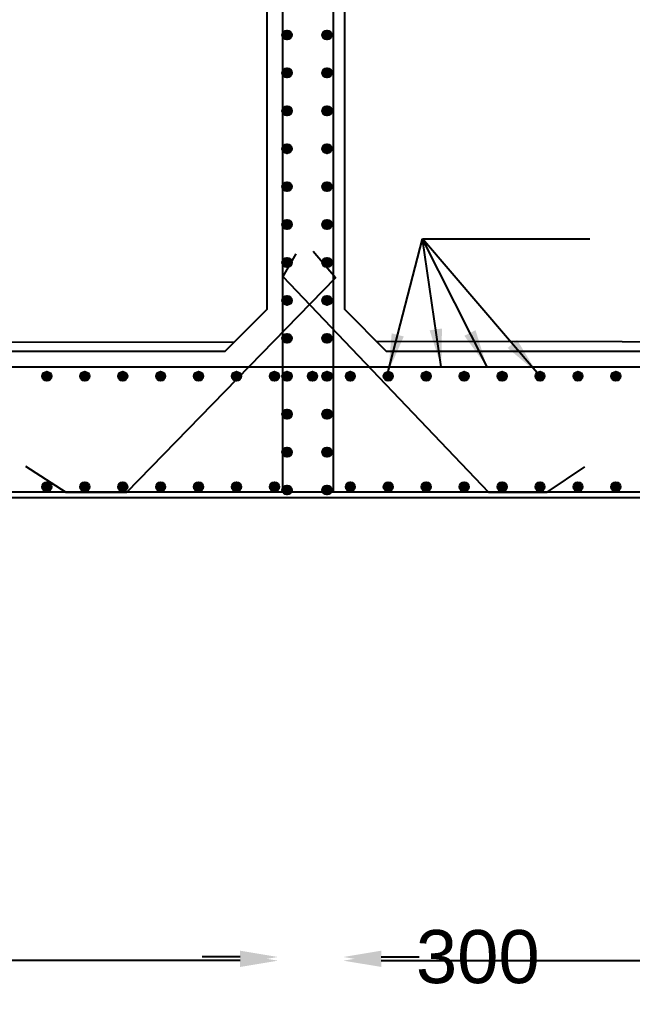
# Model space of a CAD drawing. Header units: millimetres. Extents: x 5124 to 2430164, y 2311 to 45642708.
# Drawn here: x 2365902 to 2369134, y 45617019 to 45622167 of the extents above; entities that cross this region are included whole.
import ezdxf

# ---------------------------------------------------------------- set-up
doc = ezdxf.new("R2010")
doc.units = ezdxf.units.MM
doc.header["$MEASUREMENT"] = 0
doc.layers.add('DIMENSION', color=7, linetype='Continuous')
doc.layers.add('DRAWING', color=7, linetype='Continuous')
doc.styles.get("Standard").update_dxf_attribs({"font": 'arial.ttf', "height": 280})
doc.dimstyles.get("Standard").update_dxf_attribs({"dimtxt": 225, "dimasz": 200, "dimexe": 0.18, "dimexo": 0.0625, "dimgap": 0.09, "dimtad": 0, "dimdec": 0, "dimzin": 0, "dimdsep": 46, "dimtxsty": 'Standard', "dimcen": 0.09, "dimse1": 1, "dimse2": 1, "dimadec": 0, "dimazin": 0, "dimtfac": 1, "dimtdec": 0, "dimtofl": 0, "dimtmove": 0, "dimatfit": 3, "dimfxl": 1, "dimtolj": 1, "dimtzin": 0, "dimarcsym": 0})

# ---------------------------------------------------------------- blocks, each defined once
blk = doc.blocks.new('*D121')
at = {"layer": 'Defpoints', "color": 0, "transparency": 16777216}
for p in [(2362943.5, 45617213.6), (2367265.1, 45617213.6), (2367265.1, 45617202.9)]:
    blk.add_point(p, dxfattribs=at)
at = {"layer": 'DIMENSION', "color": 0, "lineweight": -2, "transparency": 16777216}
for p, q in [((2363143.5, 45617202.9), (2364686.7, 45617202.9)), ((2367065.1, 45617202.9), (2365521.9, 45617202.9))]:
    blk.add_line(p, q, dxfattribs=at)
at = {"layer": 'DIMENSION', "color": 0, "transparency": 16777216}
for points in [[(2363143.5, 45617236.3), (2363143.5, 45617169.6), (2362943.5, 45617202.9)], [(2367065.1, 45617236.3), (2367065.1, 45617169.6), (2367265.1, 45617202.9)]]:
    blk.add_solid(points, dxfattribs=at)
at = {"layer": 'DIMENSION', "color": 0, "transparency": 16777216, "insert": (2365104.3, 45617202.9), "char_height": 280, "attachment_point": 5}
blk.add_mtext('\\A1;3550', dxfattribs=at)
blk = doc.blocks.new('*D122')
at = {"layer": 'Defpoints', "color": 0, "transparency": 16777216}
for p in [(2367265.1, 45617213.6), (2367609.6, 45617222.2), (2367609.6, 45617213.6)]:
    blk.add_point(p, dxfattribs=at)
at = {"layer": 'DIMENSION', "color": 0, "lineweight": -2, "transparency": 16777216}
for p, q in [((2367065.1, 45617222.2), (2366865.1, 45617222.2)), ((2367809.6, 45617222.2), (2368009.6, 45617222.2))]:
    blk.add_line(p, q, dxfattribs=at)
at = {"layer": 'DIMENSION', "color": 0, "transparency": 16777216}
for points in [[(2367065.1, 45617255.6), (2367065.1, 45617188.9), (2367265.1, 45617222.2)], [(2367809.6, 45617255.6), (2367809.6, 45617188.9), (2367609.6, 45617222.2)]]:
    blk.add_solid(points, dxfattribs=at)
at = {"layer": 'DIMENSION', "color": 0, "transparency": 16777216, "insert": (2368318.4, 45617222.2), "char_height": 280, "attachment_point": 5}
blk.add_mtext('\\A1;300', dxfattribs=at)
blk = doc.blocks.new('*D123')
at = {"layer": 'Defpoints', "color": 0, "transparency": 16777216}
for p in [(2367609.6, 45617213.6), (2371931.1, 45617213.6), (2371931.1, 45617202.9)]:
    blk.add_point(p, dxfattribs=at)
at = {"layer": 'DIMENSION', "color": 0, "lineweight": -2, "transparency": 16777216}
for p, q in [((2367809.6, 45617202.9), (2369352.8, 45617202.9)), ((2371731.1, 45617202.9), (2370188, 45617202.9))]:
    blk.add_line(p, q, dxfattribs=at)
at = {"layer": 'DIMENSION', "color": 0, "transparency": 16777216}
for points in [[(2367809.6, 45617236.3), (2367809.6, 45617169.6), (2367609.6, 45617202.9)], [(2371731.1, 45617236.3), (2371731.1, 45617169.6), (2371931.1, 45617202.9)]]:
    blk.add_solid(points, dxfattribs=at)
at = {"layer": 'DIMENSION', "color": 0, "transparency": 16777216, "insert": (2369770.4, 45617202.9), "char_height": 280, "attachment_point": 5}
blk.add_mtext('\\A1;3550', dxfattribs=at)

msp = doc.modelspace()

# ---------------------------------------------------------------- hatches: boundary and pattern name
at = {"layer": 'DRAWING'}
for points in [[(2367336.4, 45622085.2, 0.973258), (2367287.8, 45622086.6), (2367287.8, 45622083.9, 0.973258)], [(2367336.4, 45622085.2, 1), (2367287.8, 45622085.2, 1)], [(2367337.4, 45622085.2, 0.973258), (2367288.8, 45622086.6), (2367288.8, 45622083.9, 0.973258)], [(2367337.4, 45622085.2, 1), (2367288.8, 45622085.2, 1)], [(2367547.2, 45622085.2, 0.973258), (2367498.6, 45622086.6), (2367498.6, 45622083.9, 0.973258)], [(2367547.2, 45622085.2, 1), (2367498.6, 45622085.2, 1)], [(2367548.2, 45622085.2, 0.973258), (2367499.6, 45622086.6), (2367499.6, 45622083.9, 0.973258)], [(2367548.2, 45622085.2, 1), (2367499.6, 45622085.2, 1)], [(2367336.4, 45621885.2, 0.973258), (2367287.8, 45621886.6), (2367287.8, 45621883.9, 0.973258)], [(2367336.4, 45621885.2, 1), (2367287.8, 45621885.2, 1)], [(2367337.4, 45621885.2, 0.973258), (2367288.8, 45621886.6), (2367288.8, 45621883.9, 0.973258)], [(2367337.4, 45621885.2, 1), (2367288.8, 45621885.2, 1)], [(2367547.2, 45621885.2, 0.973258), (2367498.6, 45621886.6), (2367498.6, 45621883.9, 0.973258)], [(2367547.2, 45621885.2, 1), (2367498.6, 45621885.2, 1)], [(2367548.2, 45621885.2, 0.973258), (2367499.6, 45621886.6), (2367499.6, 45621883.9, 0.973258)], [(2367548.2, 45621885.2, 1), (2367499.6, 45621885.2, 1)], [(2367336.4, 45621685.2, 0.973258), (2367287.8, 45621686.6), (2367287.8, 45621683.9, 0.973258)], [(2367336.4, 45621685.2, 1), (2367287.8, 45621685.2, 1)], [(2367337.4, 45621685.2, 0.973258), (2367288.8, 45621686.6), (2367288.8, 45621683.9, 0.973258)], [(2367337.4, 45621685.2, 1), (2367288.8, 45621685.2, 1)], [(2367547.2, 45621685.2, 0.973258), (2367498.6, 45621686.6), (2367498.6, 45621683.9, 0.973258)], [(2367547.2, 45621685.2, 1), (2367498.6, 45621685.2, 1)], [(2367548.2, 45621685.2, 0.973258), (2367499.6, 45621686.6), (2367499.6, 45621683.9, 0.973258)], [(2367548.2, 45621685.2, 1), (2367499.6, 45621685.2, 1)], [(2367336.4, 45621485.2, 0.973258), (2367287.8, 45621486.6), (2367287.8, 45621483.9, 0.973258)], [(2367336.4, 45621485.2, 1), (2367287.8, 45621485.2, 1)], [(2367337.4, 45621485.2, 0.973258), (2367288.8, 45621486.6), (2367288.8, 45621483.9, 0.973258)], [(2367337.4, 45621485.2, 1), (2367288.8, 45621485.2, 1)], [(2367547.2, 45621485.2, 0.973258), (2367498.6, 45621486.6), (2367498.6, 45621483.9, 0.973258)], [(2367547.2, 45621485.2, 1), (2367498.6, 45621485.2, 1)], [(2367548.2, 45621485.2, 0.973258), (2367499.6, 45621486.6), (2367499.6, 45621483.9, 0.973258)], [(2367548.2, 45621485.2, 1), (2367499.6, 45621485.2, 1)], [(2367336.4, 45621285.2, 0.973258), (2367287.8, 45621286.6), (2367287.8, 45621283.9, 0.973258)], [(2367336.4, 45621285.2, 1), (2367287.8, 45621285.2, 1)], [(2367337.4, 45621285.2, 0.973258), (2367288.8, 45621286.6), (2367288.8, 45621283.9, 0.973258)], [(2367337.4, 45621285.2, 1), (2367288.8, 45621285.2, 1)], [(2367547.2, 45621285.2, 0.973258), (2367498.6, 45621286.6), (2367498.6, 45621283.9, 0.973258)], [(2367547.2, 45621285.2, 1), (2367498.6, 45621285.2, 1)], [(2367548.2, 45621285.2, 0.973258), (2367499.6, 45621286.6), (2367499.6, 45621283.9, 0.973258)], [(2367548.2, 45621285.2, 1), (2367499.6, 45621285.2, 1)], [(2367336.4, 45621085.2, 0.973258), (2367287.8, 45621086.6), (2367287.8, 45621083.9, 0.973258)], [(2367336.4, 45621085.2, 1), (2367287.8, 45621085.2, 1)], [(2367337.4, 45621085.2, 0.973258), (2367288.8, 45621086.6), (2367288.8, 45621083.9, 0.973258)], [(2367337.4, 45621085.2, 1), (2367288.8, 45621085.2, 1)], [(2367547.2, 45621085.2, 0.973258), (2367498.6, 45621086.6), (2367498.6, 45621083.9, 0.973258)], [(2367547.2, 45621085.2, 1), (2367498.6, 45621085.2, 1)], [(2367548.2, 45621085.2, 0.973258), (2367499.6, 45621086.6), (2367499.6, 45621083.9, 0.973258)], [(2367548.2, 45621085.2, 1), (2367499.6, 45621085.2, 1)], [(2367336.4, 45620885.2, 0.973258), (2367287.8, 45620886.6), (2367287.8, 45620883.9, 0.973258)], [(2367336.4, 45620885.2, 1), (2367287.8, 45620885.2, 1)], [(2367337.4, 45620885.2, 0.973258), (2367288.8, 45620886.6), (2367288.8, 45620883.9, 0.973258)], [(2367337.4, 45620885.2, 1), (2367288.8, 45620885.2, 1)], [(2367547.2, 45620885.2, 0.973258), (2367498.6, 45620886.6), (2367498.6, 45620883.9, 0.973258)], [(2367547.2, 45620885.2, 1), (2367498.6, 45620885.2, 1)], [(2367548.2, 45620885.2, 0.973258), (2367499.6, 45620886.6), (2367499.6, 45620883.9, 0.973258)], [(2367548.2, 45620885.2, 1), (2367499.6, 45620885.2, 1)], [(2367336.4, 45620685.2, 0.973258), (2367287.8, 45620686.6), (2367287.8, 45620683.9, 0.973258)], [(2367336.4, 45620685.2, 1), (2367287.8, 45620685.2, 1)], [(2367337.4, 45620685.2, 0.973258), (2367288.8, 45620686.6), (2367288.8, 45620683.9, 0.973258)], [(2367337.4, 45620685.2, 1), (2367288.8, 45620685.2, 1)], [(2367547.2, 45620685.2, 0.973258), (2367498.6, 45620686.6), (2367498.6, 45620683.9, 0.973258)], [(2367547.2, 45620685.2, 1), (2367498.6, 45620685.2, 1)], [(2367548.2, 45620685.2, 0.973258), (2367499.6, 45620686.6), (2367499.6, 45620683.9, 0.973258)], [(2367548.2, 45620685.2, 1), (2367499.6, 45620685.2, 1)], [(2367336.4, 45620485.2, 0.973258), (2367287.8, 45620486.6), (2367287.8, 45620483.9, 0.973258)], [(2367336.4, 45620485.2, 1), (2367287.8, 45620485.2, 1)], [(2367337.4, 45620485.2, 0.973258), (2367288.8, 45620486.6), (2367288.8, 45620483.9, 0.973258)], [(2367337.4, 45620485.2, 1), (2367288.8, 45620485.2, 1)], [(2367547.2, 45620485.2, 0.973258), (2367498.6, 45620486.6), (2367498.6, 45620483.9, 0.973258)], [(2367547.2, 45620485.2, 1), (2367498.6, 45620485.2, 1)], [(2367548.2, 45620485.2, 0.973258), (2367499.6, 45620486.6), (2367499.6, 45620483.9, 0.973258)], [(2367548.2, 45620485.2, 1), (2367499.6, 45620485.2, 1)], [(2366070.6, 45620285.2, 0.973258), (2366022.1, 45620286.6), (2366022.1, 45620283.9, 0.973258)], [(2366070.7, 45620285.2, 0.973258), (2366022.1, 45620286.6), (2366022.1, 45620283.9, 0.973258)], [(2366270.6, 45620285.2, 0.973258), (2366222.1, 45620286.6), (2366222.1, 45620283.9, 0.973258)], [(2366270.7, 45620285.2, 0.973258), (2366222.1, 45620286.6), (2366222.1, 45620283.9, 0.973258)], [(2366470.6, 45620285.2, 0.973258), (2366422.1, 45620286.6), (2366422.1, 45620283.9, 0.973258)], [(2366470.7, 45620285.2, 0.973258), (2366422.1, 45620286.6), (2366422.1, 45620283.9, 0.973258)], [(2366670.6, 45620285.2, 0.973258), (2366622.1, 45620286.6), (2366622.1, 45620283.9, 0.973258)], [(2366670.7, 45620285.2, 0.973258), (2366622.1, 45620286.6), (2366622.1, 45620283.9, 0.973258)], [(2366870.6, 45620285.2, 0.973258), (2366822.1, 45620286.6), (2366822.1, 45620283.9, 0.973258)], [(2366870.7, 45620285.2, 0.973258), (2366822.1, 45620286.6), (2366822.1, 45620283.9, 0.973258)], [(2367070.6, 45620285.2, 0.973258), (2367022.1, 45620286.6), (2367022.1, 45620283.9, 0.973258)], [(2367070.7, 45620285.2, 0.973258), (2367022.1, 45620286.6), (2367022.1, 45620283.9, 0.973258)], [(2367270.6, 45620285.2, 0.973258), (2367222.1, 45620286.6), (2367222.1, 45620283.9, 0.973258)], [(2367270.7, 45620285.2, 0.973258), (2367222.1, 45620286.6), (2367222.1, 45620283.9, 0.973258)], [(2367336.4, 45620285.2, 0.973258), (2367287.8, 45620286.6), (2367287.8, 45620283.9, 0.973258)], [(2367336.4, 45620285.2, 1), (2367287.8, 45620285.2, 1)], [(2367337.4, 45620285.2, 0.973258), (2367288.8, 45620286.6), (2367288.8, 45620283.9, 0.973258)], [(2367337.4, 45620285.2, 1), (2367288.8, 45620285.2, 1)], [(2367470.6, 45620285.2, 0.973258), (2367422.1, 45620286.6), (2367422.1, 45620283.9, 0.973258)], [(2367470.7, 45620285.2, 0.973258), (2367422.1, 45620286.6), (2367422.1, 45620283.9, 0.973258)], [(2367547.2, 45620285.2, 0.973258), (2367498.6, 45620286.6), (2367498.6, 45620283.9, 0.973258)], [(2367547.2, 45620285.2, 1), (2367498.6, 45620285.2, 1)], [(2367548.2, 45620285.2, 0.973258), (2367499.6, 45620286.6), (2367499.6, 45620283.9, 0.973258)], [(2367548.2, 45620285.2, 1), (2367499.6, 45620285.2, 1)], [(2367670.6, 45620285.2, 0.973258), (2367622.1, 45620286.6), (2367622.1, 45620283.9, 0.973258)], [(2367670.7, 45620285.2, 0.973258), (2367622.1, 45620286.6), (2367622.1, 45620283.9, 0.973258)], [(2367870.6, 45620285.2, 0.973258), (2367822.1, 45620286.6), (2367822.1, 45620283.9, 0.973258)], [(2367870.7, 45620285.2, 0.973258), (2367822.1, 45620286.6), (2367822.1, 45620283.9, 0.973258)], [(2368070.6, 45620285.2, 0.973258), (2368022.1, 45620286.6), (2368022.1, 45620283.9, 0.973258)], [(2368070.7, 45620285.2, 0.973258), (2368022.1, 45620286.6), (2368022.1, 45620283.9, 0.973258)], [(2368270.6, 45620285.2, 0.973258), (2368222.1, 45620286.6), (2368222.1, 45620283.9, 0.973258)], [(2368270.7, 45620285.2, 0.973258), (2368222.1, 45620286.6), (2368222.1, 45620283.9, 0.973258)], [(2368470.6, 45620285.2, 0.973258), (2368422.1, 45620286.6), (2368422.1, 45620283.9, 0.973258)], [(2368470.7, 45620285.2, 0.973258), (2368422.1, 45620286.6), (2368422.1, 45620283.9, 0.973258)], [(2368670.6, 45620285.2, 0.973258), (2368622.1, 45620286.6), (2368622.1, 45620283.9, 0.973258)], [(2368670.7, 45620285.2, 0.973258), (2368622.1, 45620286.6), (2368622.1, 45620283.9, 0.973258)], [(2368870.6, 45620285.2, 0.973258), (2368822.1, 45620286.6), (2368822.1, 45620283.9, 0.973258)], [(2368870.7, 45620285.2, 0.973258), (2368822.1, 45620286.6), (2368822.1, 45620283.9, 0.973258)], [(2369070.6, 45620285.2, 0.973258), (2369022.1, 45620286.6), (2369022.1, 45620283.9, 0.973258)], [(2369070.7, 45620285.2, 0.973258), (2369022.1, 45620286.6), (2369022.1, 45620283.9, 0.973258)], [(2367336.4, 45620085.2, 0.973258), (2367287.8, 45620086.6), (2367287.8, 45620083.9, 0.973258)], [(2367336.4, 45620085.2, 1), (2367287.8, 45620085.2, 1)], [(2367337.4, 45620085.2, 0.973258), (2367288.8, 45620086.6), (2367288.8, 45620083.9, 0.973258)], [(2367337.4, 45620085.2, 1), (2367288.8, 45620085.2, 1)], [(2367547.2, 45620085.2, 0.973258), (2367498.6, 45620086.6), (2367498.6, 45620083.9, 0.973258)], [(2367547.2, 45620085.2, 1), (2367498.6, 45620085.2, 1)], [(2367548.2, 45620085.2, 0.973258), (2367499.6, 45620086.6), (2367499.6, 45620083.9, 0.973258)], [(2367548.2, 45620085.2, 1), (2367499.6, 45620085.2, 1)], [(2367336.4, 45619885.2, 0.973258), (2367287.8, 45619886.6), (2367287.8, 45619883.9, 0.973258)], [(2367336.4, 45619885.2, 1), (2367287.8, 45619885.2, 1)], [(2367337.4, 45619885.2, 0.973258), (2367288.8, 45619886.6), (2367288.8, 45619883.9, 0.973258)], [(2367337.4, 45619885.2, 1), (2367288.8, 45619885.2, 1)], [(2367547.2, 45619885.2, 0.973258), (2367498.6, 45619886.6), (2367498.6, 45619883.9, 0.973258)], [(2367547.2, 45619885.2, 1), (2367498.6, 45619885.2, 1)], [(2367548.2, 45619885.2, 0.973258), (2367499.6, 45619886.6), (2367499.6, 45619883.9, 0.973258)], [(2367548.2, 45619885.2, 1), (2367499.6, 45619885.2, 1)], [(2366070.6, 45619701.7, 0.973258), (2366022.1, 45619703), (2366022.1, 45619700.4, 0.973258)], [(2366070.7, 45619701.7, 1), (2366022.1, 45619701.7, 1)], [(2366270.6, 45619701.7, 0.973258), (2366222.1, 45619703), (2366222.1, 45619700.4, 0.973258)], [(2366270.7, 45619701.7, 1), (2366222.1, 45619701.7, 1)], [(2366470.6, 45619701.7, 0.973258), (2366422.1, 45619703), (2366422.1, 45619700.4, 0.973258)], [(2366470.7, 45619701.7, 1), (2366422.1, 45619701.7, 1)], [(2366670.6, 45619701.7, 0.973258), (2366622.1, 45619703), (2366622.1, 45619700.4, 0.973258)], [(2366670.7, 45619701.7, 1), (2366622.1, 45619701.7, 1)], [(2366870.6, 45619701.7, 0.973258), (2366822.1, 45619703), (2366822.1, 45619700.4, 0.973258)], [(2366870.7, 45619701.7, 1), (2366822.1, 45619701.7, 1)], [(2367070.6, 45619701.7, 0.973258), (2367022.1, 45619703), (2367022.1, 45619700.4, 0.973258)], [(2367070.7, 45619701.7, 1), (2367022.1, 45619701.7, 1)], [(2367270.6, 45619701.7, 0.973258), (2367222.1, 45619703), (2367222.1, 45619700.4, 0.973258)], [(2367270.7, 45619701.7, 1), (2367222.1, 45619701.7, 1)], [(2367336.4, 45619685.2, 0.973258), (2367287.8, 45619686.6), (2367287.8, 45619683.9, 0.973258)], [(2367336.4, 45619685.2, 1), (2367287.8, 45619685.2, 1)], [(2367337.4, 45619685.2, 0.973258), (2367288.8, 45619686.6), (2367288.8, 45619683.9, 0.973258)], [(2367337.4, 45619685.2, 1), (2367288.8, 45619685.2, 1)], [(2367547.2, 45619685.2, 0.973258), (2367498.6, 45619686.6), (2367498.6, 45619683.9, 0.973258)], [(2367547.2, 45619685.2, 1), (2367498.6, 45619685.2, 1)], [(2367548.2, 45619685.2, 0.973258), (2367499.6, 45619686.6), (2367499.6, 45619683.9, 0.973258)], [(2367548.2, 45619685.2, 1), (2367499.6, 45619685.2, 1)], [(2367670.6, 45619701.7, 0.973258), (2367622.1, 45619703), (2367622.1, 45619700.4, 0.973258)], [(2367670.7, 45619701.7, 1), (2367622.1, 45619701.7, 1)], [(2367870.6, 45619701.7, 0.973258), (2367822.1, 45619703), (2367822.1, 45619700.4, 0.973258)], [(2367870.7, 45619701.7, 1), (2367822.1, 45619701.7, 1)], [(2368070.6, 45619701.7, 0.973258), (2368022.1, 45619703), (2368022.1, 45619700.4, 0.973258)], [(2368070.7, 45619701.7, 1), (2368022.1, 45619701.7, 1)], [(2368270.6, 45619701.7, 0.973258), (2368222.1, 45619703), (2368222.1, 45619700.4, 0.973258)], [(2368270.7, 45619701.7, 1), (2368222.1, 45619701.7, 1)], [(2368470.6, 45619701.7, 0.973258), (2368422.1, 45619703), (2368422.1, 45619700.4, 0.973258)], [(2368470.7, 45619701.7, 1), (2368422.1, 45619701.7, 1)], [(2368670.6, 45619701.7, 0.973258), (2368622.1, 45619703), (2368622.1, 45619700.4, 0.973258)], [(2368670.7, 45619701.7, 1), (2368622.1, 45619701.7, 1)], [(2368870.6, 45619701.7, 0.973258), (2368822.1, 45619703), (2368822.1, 45619700.4, 0.973258)], [(2368870.7, 45619701.7, 1), (2368822.1, 45619701.7, 1)], [(2369070.6, 45619701.7, 0.973258), (2369022.1, 45619703), (2369022.1, 45619700.4, 0.973258)], [(2369070.7, 45619701.7, 1), (2369022.1, 45619701.7, 1)]]:
    msp.add_hatch(color=256, dxfattribs=at).paths.add_polyline_path(points)

# ---------------------------------------------------------------- linework, layer by layer
for points in [[(2357721.9, 45625911.8), (2381721.3, 45625911.8), (2381721.3, 45619643.6), (2357721.9, 45619643.6)], [(2357751.7, 45625882), (2381691.5, 45625882), (2381691.5, 45619673.4), (2357751.7, 45619673.4)], [(2363203.9, 45625205.2), (2366985.5, 45625205.2), (2367205.7, 45624984.9), (2367205.7, 45620636.7), (2366985.5, 45620416.5), (2363203.9, 45620416.5), (2362983.6, 45620636.7), (2362983.6, 45624984.9)], [(2367837.5, 45625205.2), (2371619, 45625205.2), (2371839.3, 45624984.9), (2371839.3, 45620636.7), (2371619, 45620416.5), (2367837.5, 45620416.5), (2367617.2, 45620636.7), (2367617.2, 45624984.9)]]:
    msp.add_lwpolyline(points, close=True, dxfattribs=at)
for points in [[(2367289.1, 45625882), (2367289.1, 45619673.4)], [(2367555.5, 45625882), (2367555.5, 45619673.4)], [(2365934.1, 45619811.5), (2366147.3, 45619673.4), (2366468.7, 45619673.4), (2367568.9, 45620804), (2367449.6, 45620942.5)], [(2367358.2, 45620930.3), (2367291.3, 45620811.6), (2368374.5, 45619673.4), (2368683.9, 45619673.4), (2368882.2, 45619807.9)], [(2363150.5, 45620469.8), (2367034.7, 45620465.7)], [(2367784.1, 45620469.8), (2371668.2, 45620465.7)], [(2357751.7, 45620334.5), (2381691.5, 45620334.5)]]:
    msp.add_lwpolyline(points, dxfattribs=at)
for centre in [(2367312.1, 45622085.2), (2367312.1, 45622085.2), (2367313.1, 45622085.2), (2367313.1, 45622085.2), (2367522.9, 45622085.2), (2367522.9, 45622085.2), (2367523.9, 45622085.2), (2367523.9, 45622085.2), (2367312.1, 45621885.2), (2367312.1, 45621885.2), (2367313.1, 45621885.2), (2367313.1, 45621885.2), (2367522.9, 45621885.2), (2367522.9, 45621885.2), (2367523.9, 45621885.2), (2367523.9, 45621885.2), (2367312.1, 45621685.2), (2367312.1, 45621685.2), (2367313.1, 45621685.2), (2367313.1, 45621685.2), (2367522.9, 45621685.2), (2367522.9, 45621685.2), (2367523.9, 45621685.2), (2367523.9, 45621685.2), (2367312.1, 45621485.2), (2367312.1, 45621485.2), (2367313.1, 45621485.2), (2367313.1, 45621485.2), (2367522.9, 45621485.2), (2367522.9, 45621485.2), (2367523.9, 45621485.2), (2367523.9, 45621485.2), (2367312.1, 45621285.2), (2367312.1, 45621285.2), (2367313.1, 45621285.2), (2367313.1, 45621285.2), (2367522.9, 45621285.2), (2367522.9, 45621285.2), (2367523.9, 45621285.2), (2367523.9, 45621285.2), (2367312.1, 45621085.2), (2367312.1, 45621085.2), (2367313.1, 45621085.2), (2367313.1, 45621085.2), (2367522.9, 45621085.2), (2367522.9, 45621085.2), (2367523.9, 45621085.2), (2367523.9, 45621085.2), (2367312.1, 45620885.2), (2367312.1, 45620885.2), (2367313.1, 45620885.2), (2367313.1, 45620885.2), (2367522.9, 45620885.2), (2367522.9, 45620885.2), (2367523.9, 45620885.2), (2367523.9, 45620885.2), (2367312.1, 45620685.2), (2367312.1, 45620685.2), (2367313.1, 45620685.2), (2367313.1, 45620685.2), (2367522.9, 45620685.2), (2367522.9, 45620685.2), (2367523.9, 45620685.2), (2367523.9, 45620685.2), (2367312.1, 45620485.2), (2367312.1, 45620485.2), (2367313.1, 45620485.2), (2367313.1, 45620485.2), (2367522.9, 45620485.2), (2367522.9, 45620485.2), (2367523.9, 45620485.2), (2367523.9, 45620485.2), (2366046.3, 45620285.2), (2366046.4, 45620285.2), (2366246.3, 45620285.2), (2366246.4, 45620285.2), (2366446.3, 45620285.2), (2366446.4, 45620285.2), (2366646.3, 45620285.2), (2366646.4, 45620285.2), (2366846.3, 45620285.2), (2366846.4, 45620285.2), (2367046.3, 45620285.2), (2367046.4, 45620285.2), (2367246.3, 45620285.2), (2367246.4, 45620285.2), (2367312.1, 45620285.2), (2367312.1, 45620285.2), (2367313.1, 45620285.2), (2367313.1, 45620285.2), (2367446.3, 45620285.2), (2367446.4, 45620285.2), (2367522.9, 45620285.2), (2367522.9, 45620285.2), (2367523.9, 45620285.2), (2367523.9, 45620285.2), (2367646.3, 45620285.2), (2367646.4, 45620285.2), (2367846.3, 45620285.2), (2367846.4, 45620285.2), (2368046.3, 45620285.2), (2368046.4, 45620285.2), (2368246.3, 45620285.2), (2368246.4, 45620285.2), (2368446.3, 45620285.2), (2368446.4, 45620285.2), (2368646.3, 45620285.2), (2368646.4, 45620285.2), (2368846.3, 45620285.2), (2368846.4, 45620285.2), (2369046.3, 45620285.2), (2369046.4, 45620285.2), (2367312.1, 45620085.2), (2367312.1, 45620085.2), (2367313.1, 45620085.2), (2367313.1, 45620085.2), (2367522.9, 45620085.2), (2367522.9, 45620085.2), (2367523.9, 45620085.2), (2367523.9, 45620085.2), (2367312.1, 45619885.2), (2367312.1, 45619885.2), (2367313.1, 45619885.2), (2367313.1, 45619885.2), (2367522.9, 45619885.2), (2367522.9, 45619885.2), (2367523.9, 45619885.2), (2367523.9, 45619885.2), (2366046.3, 45619701.7), (2366046.4, 45619701.7), (2366246.3, 45619701.7), (2366246.4, 45619701.7), (2366446.3, 45619701.7), (2366446.4, 45619701.7), (2366646.3, 45619701.7), (2366646.4, 45619701.7), (2366846.3, 45619701.7), (2366846.4, 45619701.7), (2367046.3, 45619701.7), (2367046.4, 45619701.7), (2367246.3, 45619701.7), (2367246.4, 45619701.7), (2367312.1, 45619685.2), (2367312.1, 45619685.2), (2367313.1, 45619685.2), (2367313.1, 45619685.2), (2367522.9, 45619685.2), (2367522.9, 45619685.2), (2367523.9, 45619685.2), (2367523.9, 45619685.2), (2367646.3, 45619701.7), (2367646.4, 45619701.7), (2367846.3, 45619701.7), (2367846.4, 45619701.7), (2368046.3, 45619701.7), (2368046.4, 45619701.7), (2368246.3, 45619701.7), (2368246.4, 45619701.7), (2368446.3, 45619701.7), (2368446.4, 45619701.7), (2368646.3, 45619701.7), (2368646.4, 45619701.7), (2368846.3, 45619701.7), (2368846.4, 45619701.7), (2369046.3, 45619701.7), (2369046.4, 45619701.7)]:
    msp.add_circle(centre, 24.3, dxfattribs=at)

# ---------------------------------------------------------------- dimensions: what is measured, and where the dimension line sits
at = {"layer": 'DIMENSION'}
for base, p1, p2, text, picture, middle in [((2367265.1, 45617202.9), (2362943.5, 45617213.6), (2367265.1, 45617213.6), '3550', '*D121', (2365104.3, 45617202.9)), ((2367609.6, 45617222.2), (2367265.1, 45617213.6), (2367609.6, 45617213.6), '300', '*D122', (2368318.4, 45617222.2)), ((2371931.1, 45617202.9), (2367609.6, 45617213.6), (2371931.1, 45617213.6), '3550', '*D123', (2369770.4, 45617202.9))]:
    dim = msp.add_linear_dim(base=base, p1=p1, p2=p2, text=text, dimstyle='Standard', override={"dimfxl": 2000}, dxfattribs=at)
    dim.commit()
    dim.dimension.update_dxf_attribs({"geometry": picture, "text_midpoint": middle})

# ---------------------------------------------------------------- leaders
at = {"layer": 'DRAWING'}
for points in [[(2367846.4, 45620309.5), (2368026.5, 45621010), (2368908.7, 45621010)], [(2368126, 45620334.5), (2368026.5, 45621010), (2368309.1, 45621010)], [(2368367, 45620334.5), (2368026.5, 45621010)], [(2368630.5, 45620303.7), (2368026.5, 45621010)]]:
    msp.add_leader(points, dimstyle='Standard', override={"dimgap": 0.09, "dimtad": 0, "dimfxl": 2000}, dxfattribs=at)

doc.saveas('drawing.dxf')
